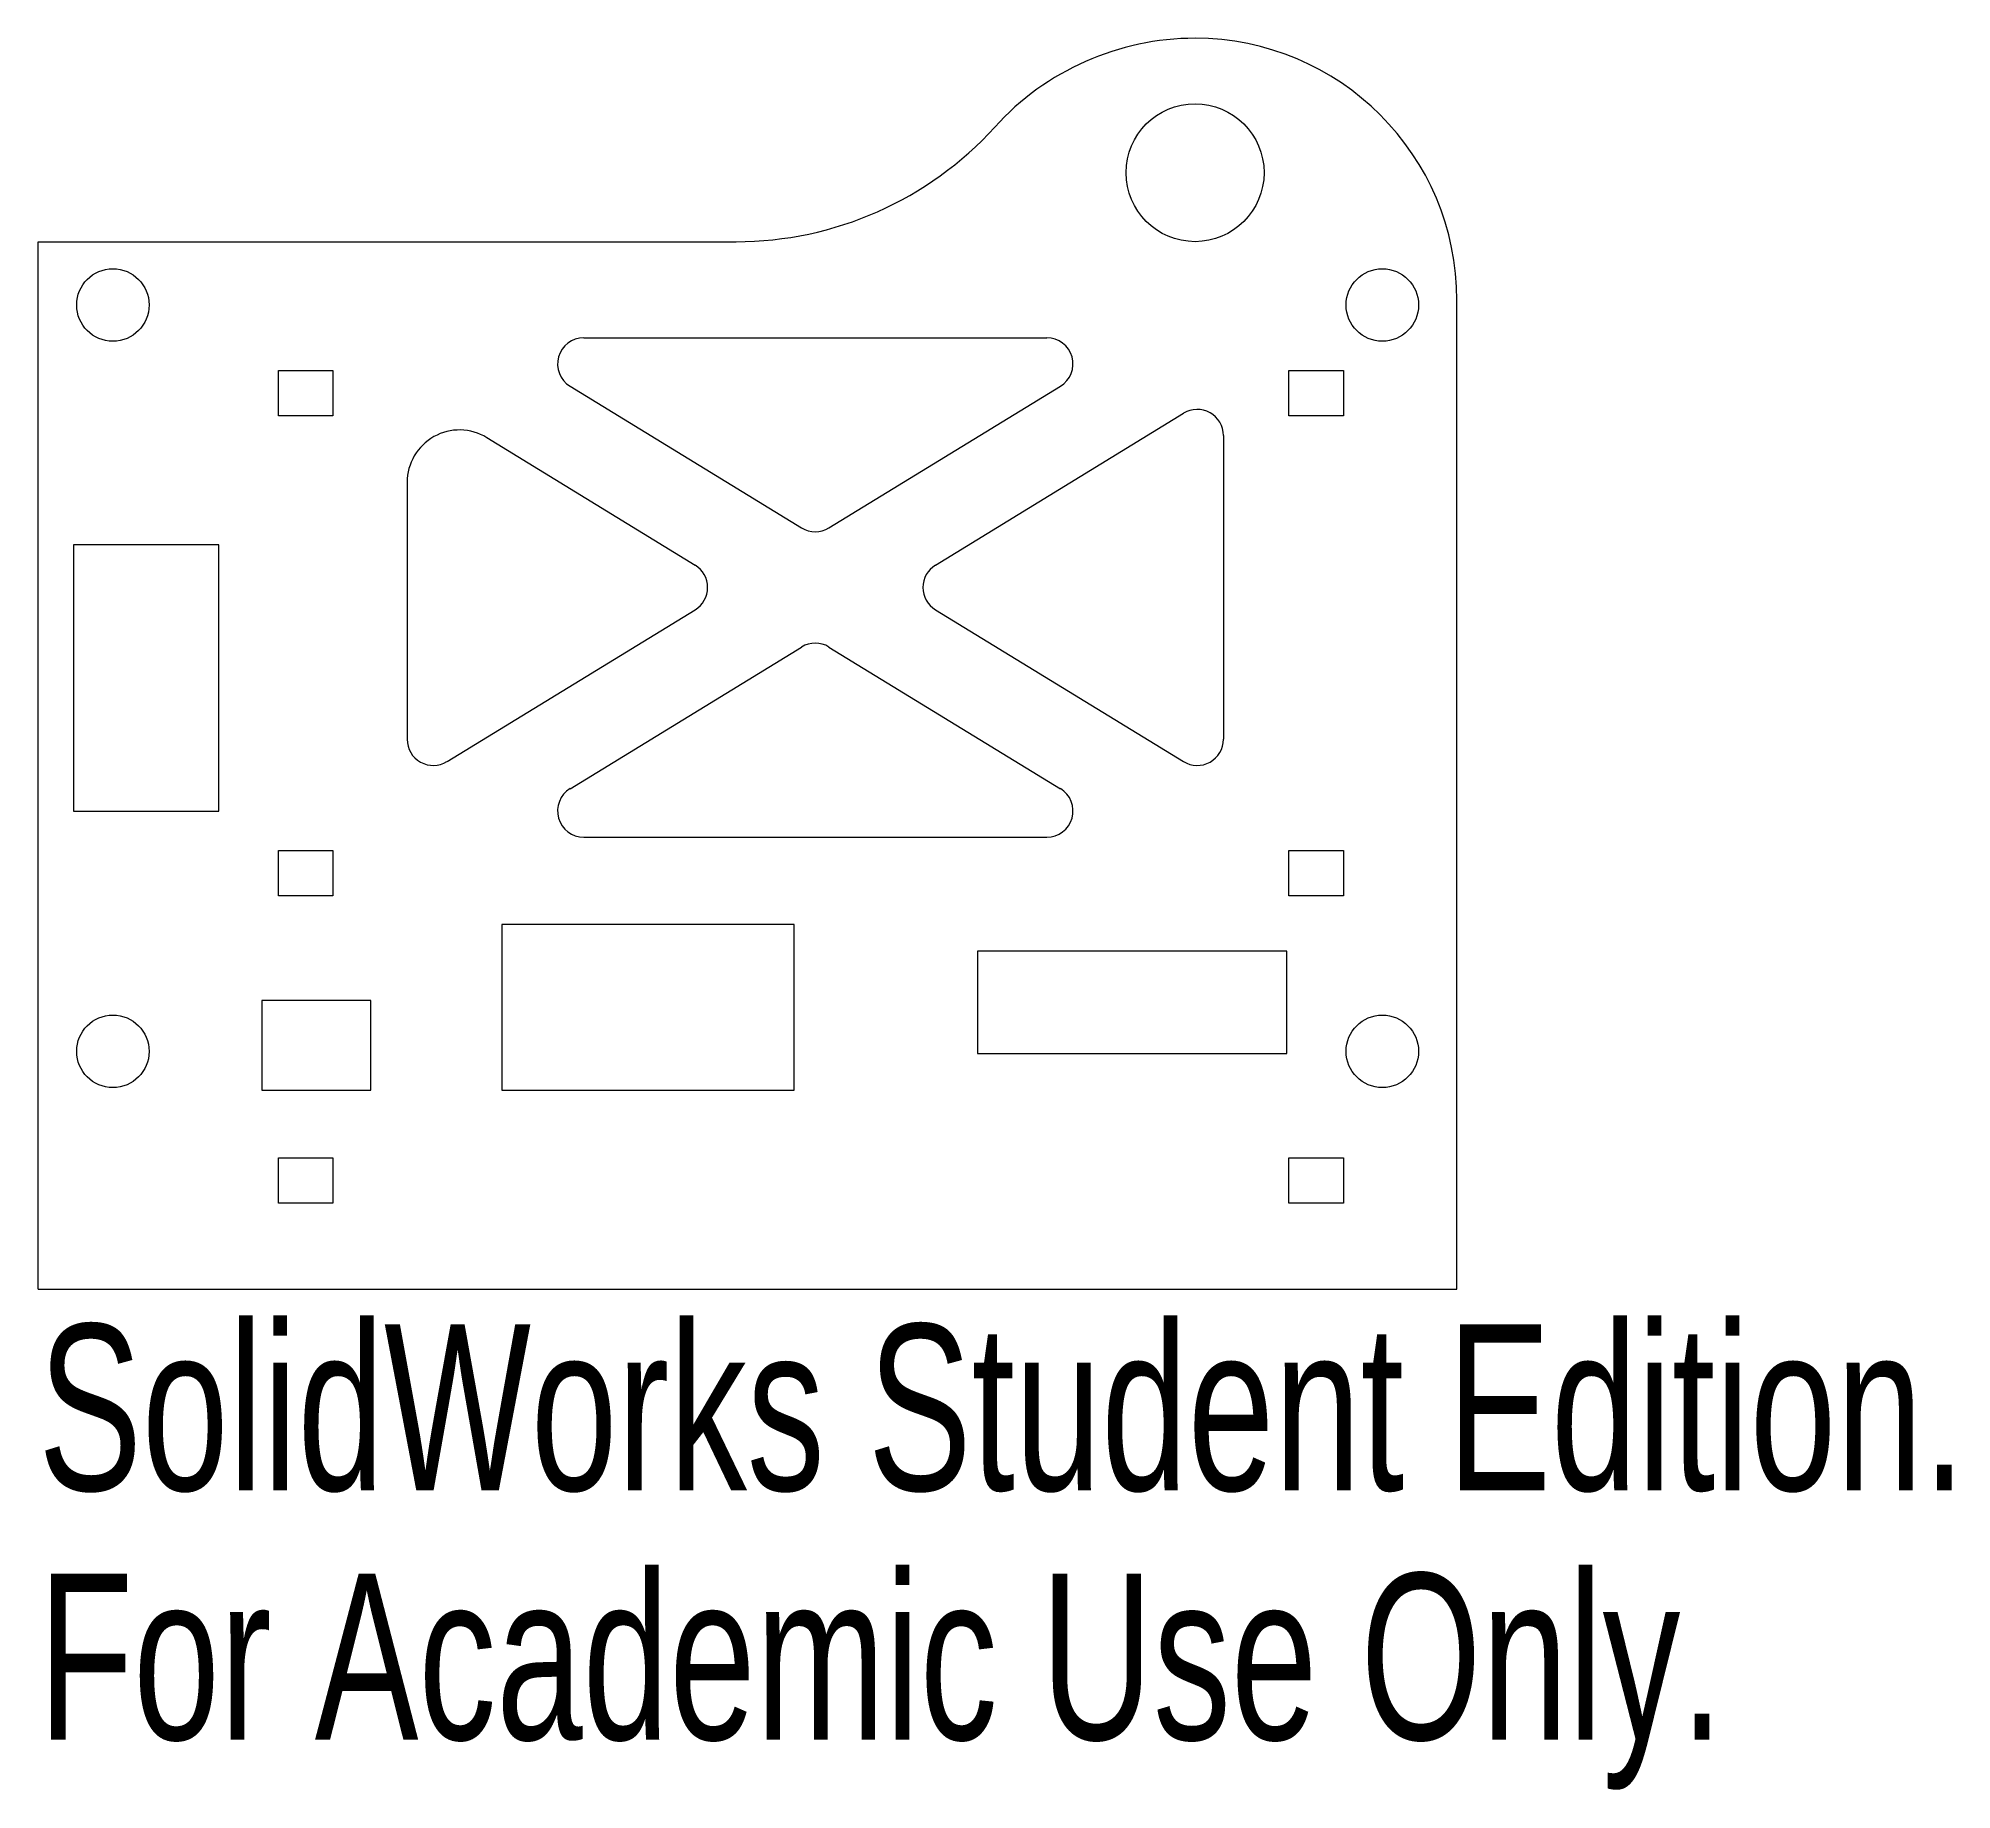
# Model space of a CAD drawing. Header units: inches. Extents: x -0.81 to 1.38, y -0.77 to 1.23.
import ezdxf

# ---------------------------------------------------------------- set-up
doc = ezdxf.new("R2010")
doc.units = ezdxf.units.IN
doc.header["$MEASUREMENT"] = 0
doc.styles.add('SLDTEXTSTYLE0', font='TXT', dxfattribs={"width": 0.7})

msp = doc.modelspace()

# ---------------------------------------------------------------- linework, layer by layer
at = {"color": 7, "linetype": 'Continuous', "lineweight": 15}
for p, q in [((-0.8125, -0.2), (-0.8125, 1)), ((-0.8125, 1), (-0.0132, 1)), ((0.8125, -0.2), (0.8125, 0.933)), ((-0.1877, 0.89), (0.3427, 0.89)), ((-0.5375, 0.8525), (-0.475, 0.8525)), ((-0.5375, 0.8005), (-0.5375, 0.8525)), ((-0.475, 0.8525), (-0.475, 0.8005)), ((-0.2034, 0.8344), (0.0618, 0.6721)), ((0.0932, 0.6721), (0.3584, 0.8344)), ((0.62, 0.8525), (0.6825, 0.8525)), ((0.62, 0.8005), (0.62, 0.8525)), ((0.6825, 0.8525), (0.6825, 0.8005)), ((-0.475, 0.8005), (-0.5375, 0.8005)), ((0.2151, 0.6295), (0.4993, 0.8034)), ((0.6825, 0.8005), (0.62, 0.8005)), ((-0.2987, 0.7755), (-0.0601, 0.6295)), ((0.545, 0.7779), (0.545, 0.43)), ((-0.39, 0.7243), (-0.39, 0.43)), ((-0.6058, 0.6529), (-0.772, 0.6529)), ((-0.772, 0.6529), (-0.772, 0.3478)), ((-0.6058, 0.3478), (-0.6058, 0.6529)), ((-0.3443, 0.4044), (-0.0601, 0.5783)), ((0.2151, 0.5783), (0.4993, 0.4044)), ((-0.2034, 0.3734), (0.0618, 0.5357)), ((0.0932, 0.5357), (0.3584, 0.3734)), ((-0.772, 0.3478), (-0.6058, 0.3478)), ((-0.1877, 0.3179), (0.3427, 0.3179)), ((-0.5375, 0.3025), (-0.475, 0.3025)), ((-0.5375, 0.2505), (-0.5375, 0.3025)), ((-0.475, 0.3025), (-0.475, 0.2505)), ((0.62, 0.3025), (0.6825, 0.3025)), ((0.62, 0.2505), (0.62, 0.3025)), ((0.6825, 0.3025), (0.6825, 0.2505)), ((-0.475, 0.2505), (-0.5375, 0.2505)), ((0.6825, 0.2505), (0.62, 0.2505)), ((-0.2816, 0.2179), (-0.2816, 0.0279)), ((0.0534, 0.2179), (-0.2816, 0.2179)), ((0.0534, 0.0279), (0.0534, 0.2179)), ((0.6176, 0.1874), (0.2632, 0.1874)), ((0.2632, 0.1874), (0.2632, 0.0699)), ((0.6176, 0.0699), (0.6176, 0.1874)), ((-0.5566, 0.1309), (-0.5566, 0.0279)), ((-0.4316, 0.1309), (-0.5566, 0.1309)), ((-0.4316, 0.0279), (-0.4316, 0.1309)), ((0.2632, 0.0699), (0.6176, 0.0699)), ((-0.5566, 0.0279), (-0.4316, 0.0279)), ((-0.2816, 0.0279), (0.0534, 0.0279)), ((-0.5375, -0.0495), (-0.475, -0.0495)), ((-0.5375, -0.1015), (-0.5375, -0.0495)), ((-0.475, -0.0495), (-0.475, -0.1015)), ((0.62, -0.0495), (0.6825, -0.0495)), ((0.62, -0.1015), (0.62, -0.0495)), ((0.6825, -0.0495), (0.6825, -0.1015)), ((-0.475, -0.1015), (-0.5375, -0.1015)), ((0.6825, -0.1015), (0.62, -0.1015)), ((-0.8125, -0.2), (0.8125, -0.2))]:
    msp.add_line(p, q, dxfattribs=at)
for centre, radius in [((0.5125, 1.079), 0.079), ((-0.727, 0.9275), 0.0415), ((0.727, 0.9275), 0.0415), ((-0.727, 0.0725), 0.0415), ((0.727, 0.0725), 0.0415)]:
    msp.add_circle(centre, radius, dxfattribs=at)
for centre, radius, start, end in [((0.5125, 0.9234), 0.3096, 90, 137.8046), ((0.5125, 0.933), 0.3, 0, 90), ((-0.0132, 1.4), 0.4, 270, 317.8046), ((-0.1877, 0.86), 0.03, 90, 238.5367), ((0.3427, 0.86), 0.03, 301.4633, 90), ((0.515, 0.7779), 0.03, 0, 121.4633), ((-0.33, 0.7243), 0.06, 58.5367, 180), ((0.0775, 0.6977), 0.03, 238.5367, 301.4633), ((-0.0758, 0.6039), 0.03, 301.4633, 58.5367), ((0.2308, 0.6039), 0.03, 121.4633, 238.5367), ((0.0775, 0.5101), 0.03, 58.5367, 121.4633), ((-0.36, 0.43), 0.03, 180, 301.4633), ((0.515, 0.43), 0.03, 238.5367, 0), ((-0.1877, 0.3479), 0.03, 121.4633, 270), ((0.3427, 0.3479), 0.03, 270, 58.5367)]:
    msp.add_arc(centre, radius, start, end, dxfattribs=at)

# ---------------------------------------------------------------- texts
at = {"color": 7, "linetype": 'Continuous', "char_height": 0.1903, "attachment_point": 1, "style": 'SLDTEXTSTYLE0'}
for s, insert in [('SolidWorks Student Edition.', (-0.8125, -0.2401)), ('For Academic Use Only.', (-0.8125, -0.5256))]:
    msp.add_mtext(s, dxfattribs=dict(at, insert=insert))

doc.saveas('drawing.dxf')
